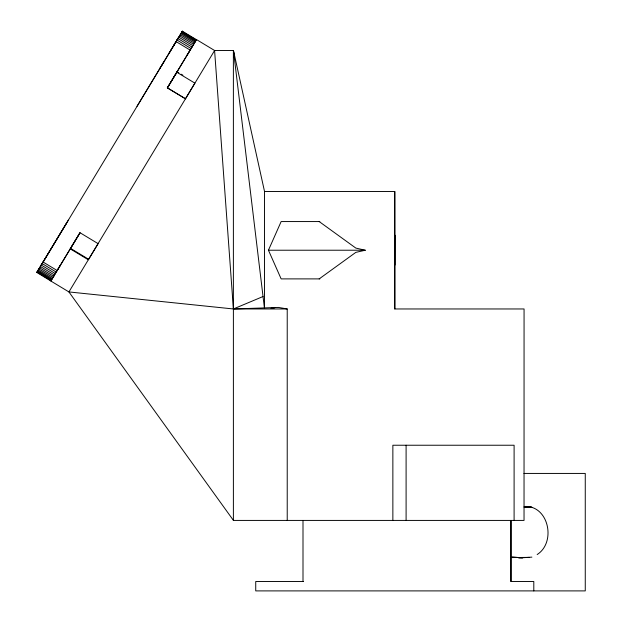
<?xml version="1.0" encoding="UTF-8"?>
<svg xmlns="http://www.w3.org/2000/svg" width="622" height="622" viewBox="0 0 622 622"><rect width="100%" height="100%" fill="white"/><g stroke="black" fill="none" stroke-linecap="round" stroke-linejoin="round"><path stroke-width="0.93" d="M394.799 235.699L394.799 235.186L394.799 239.594L394.745 235.186L394.745 265.26L394.799 237.207M319.817 278.889L281.144 278.889L268.447 250.223L281.144 221.564L319.817 221.564M196.303 40.01L196.536 39.598L214.644 50.522M41.145 265.244L40.881 265.703L66.678 222.987M57.722 269.583L60.489 264.995M175.497 42.56L175.381 42.832M189.578 51.051L186.903 55.475M68.303 220.211L36.737 272.514L182.464 31.1L176.073 41.596L190.153 50.094M137.019 106.315L178.327 37.911L173.126 46.557M162.863 63.498L164.573 60.661M169.176 53.026L172.823 46.977M176.811 72.23L194.911 83.154L185.465 98.797L167.349 87.873L196.498 39.598L167.411 87.873L185.527 98.797M70.457 248.567L80.013 232.729L98.12 243.653L88.666 259.304L70.558 248.38M264.529 307.991L264.529 191.49L233.452 50.522L214.59 50.522L68.918 291.936L233.444 520.42M175.14 43.151L175.645 42.397M161.184 66.36L162.42 64.323M173.375 46.16L174.603 44.115M167.365 87.873L176.943 71.996M53.733 276.285L53.018 277.474L38.867 268.976M175.272 74.858L176.5 72.821M319.187 278.889L355.815 252.377L365.254 250.223L355.815 248.077L319.187 221.564M537.167 554.544C556.511 542.197 548.651 504.924 524.198 506.479M36.799 272.413L50.872 281.012L80.005 232.729L50.833 281.012L68.933 291.936L233.39 308.963L263.036 296.531M271.044 308.248L274.768 307.836M518.732 558.004L531.888 557.125M214.59 50.522L233.39 308.963L278.493 307.431L287.224 308.963L287.224 520.42M511.813 557.576L529.299 557.366M264.529 191.49L394.807 191.49L394.807 308.963L524.066 308.963L524.035 520.42L233.39 520.42L233.382 50.522M268.447 250.223L365.269 250.223M233.39 308.963L287.224 308.963M523.949 473.428L585.263 473.428L585.263 590.9L255.735 590.9L255.735 581.5L303.45 581.5M524.245 507.202L531.888 507.202L524.159 507.078M522.542 558.004L512.233 556.822M182.339 31.201L196.482 39.699M182.16 31.512L196.241 40.01M181.849 32.017L195.93 40.516M181.43 32.717L195.51 41.215M180.901 33.596L194.981 42.094M180.271 34.638L194.352 43.136M179.556 35.819L193.636 44.317M178.763 37.133L192.843 45.631M177.908 38.548L191.988 47.047M177.006 40.049L191.086 48.539M177.138 71.748L178.786 72.735M181.259 74.228L182.899 75.223M70.224 248.862L88.332 259.786M43.066 262.017L57.146 270.516M42.133 263.565L56.213 272.063M41.231 265.065L55.311 273.563M40.376 266.48L54.456 274.978M39.583 267.794L53.663 276.285M38.237 270.018L52.326 278.516M37.709 270.897L51.797 279.395M37.289 271.596L51.369 280.094M46.16 277.599L47.816 278.602M36.986 272.102L51.066 280.6M233.685 54.386L233.452 50.522L264.42 308.007M233.452 50.522L233.825 54.386M533.8 590.9L533.8 581.5L510.849 581.5L510.849 520.42M514.099 520.42L514.106 445.235L392.863 445.235L392.863 520.42M511.097 520.42L511.097 581.5M406.096 445.235L406.096 520.42M394.737 191.49L394.791 308.963M303 520.42L303 581.5M160.414 67.642L160.149 68.086L160.414 67.642M174.494 76.141L174.23 76.584L174.494 76.141"/></g></svg>
